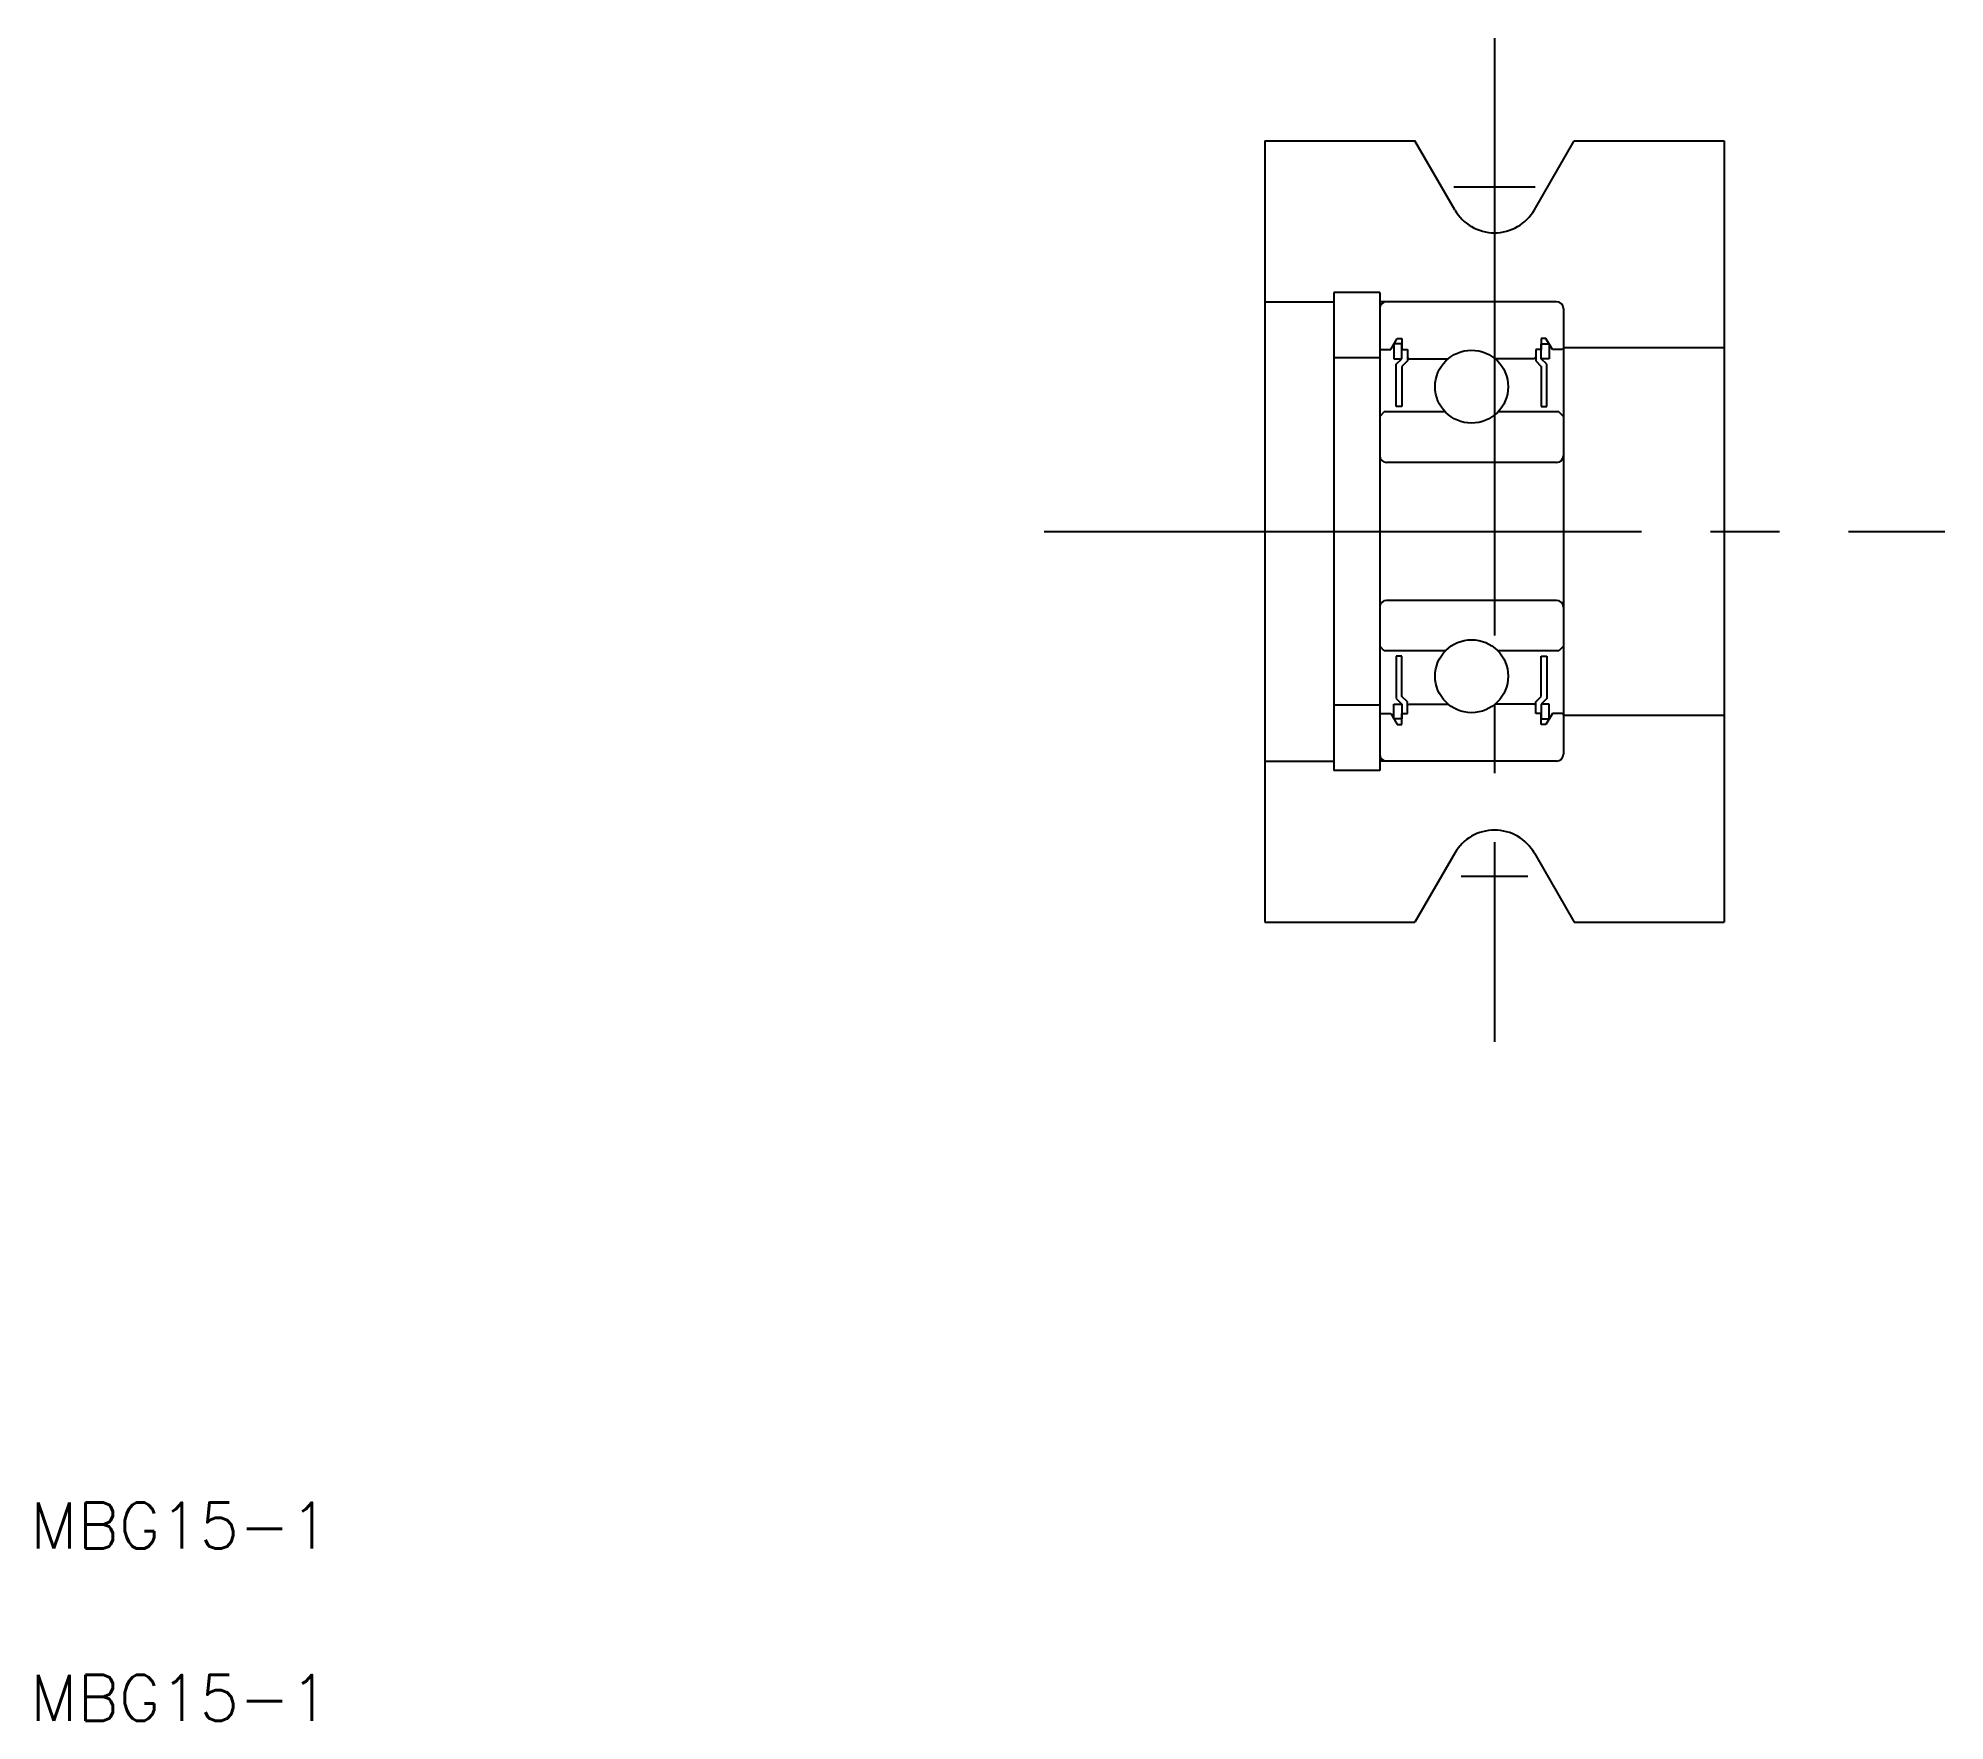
# Model space of a CAD drawing. Extents: x 83.7 to 125.2, y 125.3 to 161.9.
import ezdxf

# ---------------------------------------------------------------- set-up
doc = ezdxf.new("R2010")
doc.units = 0
doc.linetypes.add('CENTER', pattern=[17.5, 13, -1.5, 1.5, -1.5])
doc.layers.get('0').update_dxf_attribs({"linetype": 'CONTINUOUS'})
doc.layers.add('CENTER', color=1, linetype='CENTER')
doc.styles.get("Standard").update_dxf_attribs({"font": 'txt.shx', "bigfont": '@extfont2.shx'})

msp = doc.modelspace()

# ---------------------------------------------------------------- linework, layer by layer
at = {"color": 7, "linetype": 'CONTINUOUS'}
for p, q in [((110.399, 159.709), (110.399, 142.709)), ((110.399, 159.709), (113.667, 159.709)), ((114.533, 158.209), (113.667, 159.709)), ((116.265, 158.209), (117.131, 159.709)), ((117.131, 159.709), (120.399, 159.709)), ((120.399, 159.709), (120.399, 142.709)), ((110.399, 156.209), (111.899, 156.209)), ((111.899, 156.409), (111.899, 146.009)), ((112.899, 156.409), (111.899, 156.409)), ((112.899, 156.409), (112.899, 146.009)), ((116.749, 156.209), (112.899, 156.209)), ((116.899, 156.059), (116.899, 146.359)), ((112.899, 155.199), (112.929, 155.169)), ((113.14, 155.169), (113.279, 155.41)), ((113.381, 155.29), (113.21, 155.29)), ((113.21, 155.29), (113.21, 154.969)), ((113.279, 155.41), (113.381, 155.41)), ((113.381, 155.41), (113.381, 155.169)), ((113.381, 154.969), (113.381, 155.29)), ((116.416, 155.41), (116.416, 155.169)), ((116.518, 155.41), (116.416, 155.41)), ((116.416, 154.969), (116.416, 155.29)), ((116.416, 155.29), (116.588, 155.29)), ((116.658, 155.169), (116.518, 155.41)), ((116.588, 155.29), (116.588, 154.969)), ((116.899, 155.199), (116.869, 155.169)), ((116.899, 155.209), (120.399, 155.209)), ((112.899, 154.989), (111.899, 154.989)), ((112.929, 155.169), (113.14, 155.169)), ((113.21, 154.969), (113.381, 154.969)), ((113.261, 154.849), (113.381, 154.969)), ((113.261, 153.925), (113.261, 154.849)), ((113.381, 155.169), (113.502, 155.169)), ((113.502, 154.919), (113.381, 154.799)), ((113.381, 154.799), (113.381, 153.925)), ((113.502, 155.169), (113.502, 154.919)), ((113.502, 154.999), (113.532, 154.969)), ((113.532, 154.969), (114.391, 154.969)), ((116.266, 154.969), (115.407, 154.969)), ((116.296, 154.999), (116.266, 154.969)), ((116.296, 155.169), (116.296, 154.919)), ((116.416, 155.169), (116.296, 155.169)), ((116.296, 154.919), (116.416, 154.799)), ((116.537, 154.849), (116.416, 154.969)), ((116.588, 154.969), (116.416, 154.969)), ((116.416, 154.799), (116.416, 153.925)), ((116.537, 153.925), (116.537, 154.849)), ((116.869, 155.169), (116.658, 155.169)), ((112.999, 153.809), (112.899, 153.709)), ((114.327, 153.809), (112.999, 153.809)), ((113.381, 153.925), (113.261, 153.925)), ((116.799, 153.809), (115.471, 153.809)), ((116.416, 153.925), (116.537, 153.925)), ((116.899, 153.709), (116.799, 153.809)), ((116.749, 152.709), (113.049, 152.709)), ((116.749, 149.709), (113.049, 149.709)), ((112.999, 148.609), (112.899, 148.709)), ((114.327, 148.609), (112.999, 148.609)), ((116.799, 148.609), (115.471, 148.609)), ((116.899, 148.709), (116.799, 148.609)), ((113.261, 148.493), (113.261, 147.57)), ((113.381, 148.493), (113.261, 148.493)), ((113.381, 147.62), (113.381, 148.493)), ((116.416, 147.62), (116.416, 148.493)), ((116.416, 148.493), (116.537, 148.493)), ((116.537, 148.493), (116.537, 147.57)), ((112.899, 147.429), (111.899, 147.429)), ((113.21, 147.129), (113.21, 147.449)), ((113.21, 147.449), (113.381, 147.449)), ((113.261, 147.57), (113.381, 147.449)), ((113.502, 147.499), (113.381, 147.62)), ((113.381, 147.449), (113.381, 147.129)), ((113.502, 147.249), (113.502, 147.499)), ((113.502, 147.419), (113.532, 147.449)), ((113.532, 147.449), (114.391, 147.449)), ((116.266, 147.449), (115.407, 147.449)), ((116.296, 147.419), (116.266, 147.449)), ((116.296, 147.499), (116.416, 147.62)), ((116.296, 147.249), (116.296, 147.499)), ((116.537, 147.57), (116.416, 147.449)), ((116.416, 147.449), (116.416, 147.129)), ((116.588, 147.449), (116.416, 147.449)), ((116.588, 147.129), (116.588, 147.449)), ((112.899, 147.219), (112.929, 147.249)), ((112.929, 147.249), (113.14, 147.249)), ((113.14, 147.249), (113.279, 147.008)), ((113.381, 147.129), (113.21, 147.129)), ((113.279, 147.008), (113.381, 147.008)), ((113.381, 147.008), (113.381, 147.249)), ((113.381, 147.249), (113.502, 147.249)), ((116.416, 147.249), (116.296, 147.249)), ((116.416, 147.008), (116.416, 147.249)), ((116.416, 147.129), (116.588, 147.129)), ((116.518, 147.008), (116.416, 147.008)), ((116.658, 147.249), (116.518, 147.008)), ((116.869, 147.249), (116.658, 147.249)), ((116.899, 147.219), (116.869, 147.249)), ((116.899, 147.209), (120.399, 147.209)), ((110.399, 146.209), (111.899, 146.209)), ((116.749, 146.209), (112.899, 146.209)), ((112.899, 146.009), (111.899, 146.009)), ((114.533, 144.209), (113.667, 142.709)), ((116.265, 144.209), (117.131, 142.709)), ((110.399, 142.709), (113.667, 142.709)), ((117.131, 142.709), (120.399, 142.709))]:
    msp.add_line(p, q, dxfattribs=at)
for centre in [(114.899, 154.359), (114.899, 148.059)]:
    msp.add_circle(centre, 0.794, dxfattribs=at)
for centre, radius, start, end in [((115.399, 158.709), 1, 210, 330), ((113.049, 156.059), 0.15, 90, 180), ((116.749, 156.059), 0.15, 360, 90), ((113.049, 152.859), 0.15, 180, 270), ((116.749, 152.859), 0.15, 270, 360), ((113.049, 149.559), 0.15, 90, 180), ((116.749, 149.559), 0.15, 360, 90), ((113.049, 146.359), 0.15, 180, 270), ((116.749, 146.359), 0.15, 270, 360), ((115.399, 143.709), 1, 30, 150)]:
    msp.add_arc(centre, radius, start, end, dxfattribs=at)
at = {"layer": 'CENTER', "color": 1, "linetype": 'CENTER'}
for p, q in [((115.399, 161.945), (115.399, 140.099)), ((114.511, 158.709), (116.286, 158.709)), ((105.6, 151.209), (125.198, 151.209)), ((114.674, 143.709), (116.124, 143.709))]:
    msp.add_line(p, q, dxfattribs=at)

# ---------------------------------------------------------------- texts
at = {"color": 7, "linetype": 'CONTINUOUS'}
for p in [(83.533, 129.074), (83.533, 125.324)]:
    msp.add_text('MBG15-1', height=1, dxfattribs=at).set_placement(p)

doc.saveas('drawing.dxf')
